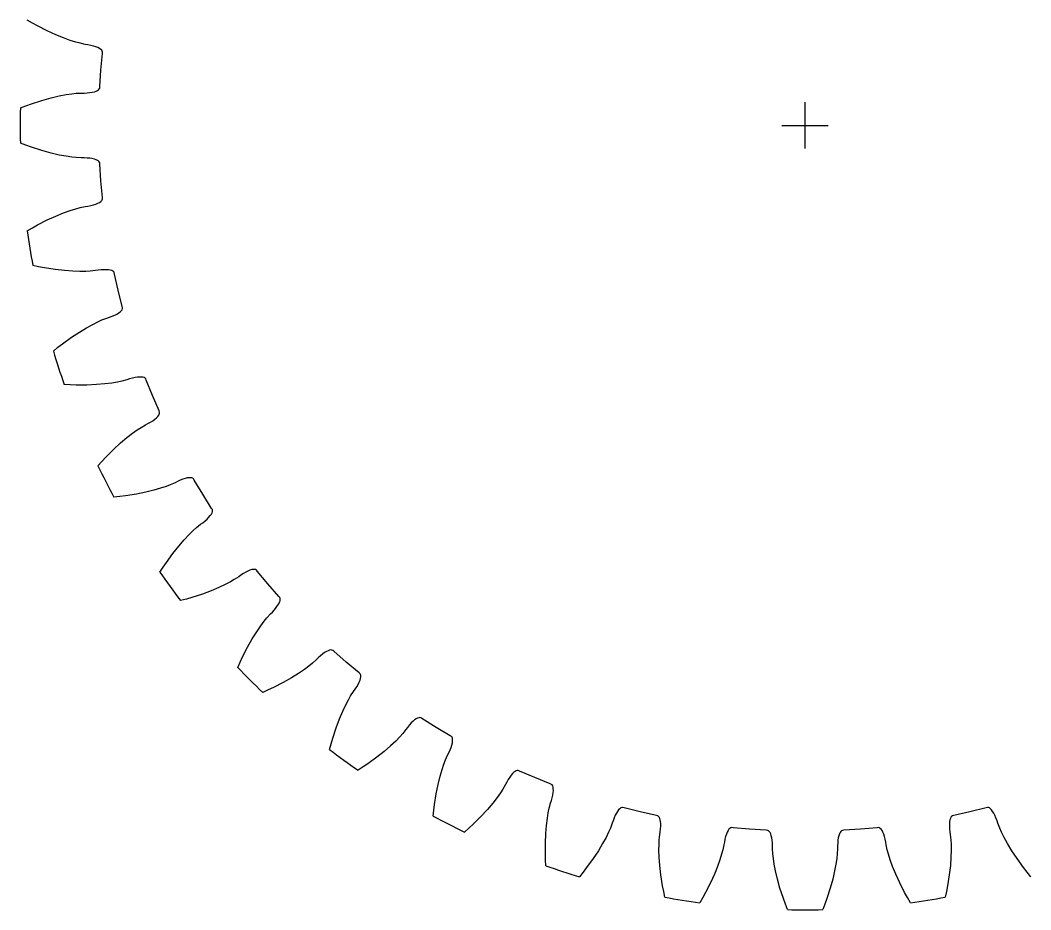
# Model space of a CAD drawing. Extents: x -21 to 21, y -21 to 21.
# Drawn here: x -21 to 6.04, y -21 to 2.82 of the extents above; entities that cross this region are included whole.
import ezdxf

# ---------------------------------------------------------------- set-up
doc = ezdxf.new("R2010")
doc.units = 0

msp = doc.modelspace()

# ---------------------------------------------------------------- linework, layer by layer
for p, q in [((0, -0.62), (0, 0.62)), ((0, -0.62), (0, 0.62)), ((-0.62, 0), (0.62, 0)), ((-0.62, 0), (0.62, 0))]:
    msp.add_line(p, q)
at = {"layer": 'layer0'}
for p, q in [((-20.673, 2.74), (-20.81, 2.818)), ((-20.536, 2.664), (-20.673, 2.74)), ((-20.275, 2.531), (-20.536, 2.664)), ((-20.044, 2.426), (-20.275, 2.531)), ((-19.838, 2.342), (-20.044, 2.426)), ((-19.659, 2.277), (-19.838, 2.342)), ((-19.514, 2.232), (-19.659, 2.277)), ((-19.396, 2.2), (-19.514, 2.232)), ((-19.26, 2.172), (-19.396, 2.2)), ((-19.188, 2.16), (-19.26, 2.172)), ((-19.108, 2.144), (-19.188, 2.16)), ((-19.037, 2.125), (-19.108, 2.144)), ((-18.975, 2.105), (-19.037, 2.125)), ((-18.923, 2.083), (-18.975, 2.105)), ((-18.879, 2.06), (-18.923, 2.083)), ((-18.845, 2.036), (-18.879, 2.06)), ((-18.82, 2.012), (-18.845, 2.036)), ((-18.842, 1.483), (-18.802, 1.926)), ((-18.805, 1.988), (-18.82, 2.012)), ((-18.799, 1.965), (-18.805, 1.988)), ((-18.802, 1.926), (-18.799, 1.965)), ((-18.872, 1.039), (-18.842, 1.483)), ((-19.96, 0.791), (-19.774, 0.826)), ((-19.774, 0.826), (-19.622, 0.848)), ((-19.622, 0.848), (-19.502, 0.861)), ((-19.502, 0.861), (-19.363, 0.868)), ((-19.363, 0.868), (-19.29, 0.868)), ((-19.29, 0.868), (-19.208, 0.872)), ((-19.208, 0.872), (-19.135, 0.879)), ((-19.135, 0.879), (-19.071, 0.889)), ((-19.071, 0.889), (-19.016, 0.903)), ((-19.016, 0.903), (-18.969, 0.919)), ((-18.969, 0.919), (-18.932, 0.937)), ((-18.932, 0.937), (-18.904, 0.957)), ((-18.904, 0.957), (-18.884, 0.978)), ((-18.884, 0.978), (-18.874, 1)), ((-18.874, 1), (-18.872, 1.039)), ((-20.847, 0.528), (-20.7, 0.581)), ((-20.7, 0.581), (-20.421, 0.672)), ((-20.421, 0.672), (-20.176, 0.74)), ((-20.176, 0.74), (-19.96, 0.791)), ((-20.995, 0.472), (-20.847, 0.528)), ((-20.847, -0.528), (-20.995, -0.472)), ((-20.7, -0.581), (-20.847, -0.528)), ((-20.421, -0.672), (-20.7, -0.581)), ((-20.176, -0.74), (-20.421, -0.672)), ((-19.96, -0.791), (-20.176, -0.74)), ((-19.774, -0.826), (-19.96, -0.791)), ((-19.622, -0.848), (-19.774, -0.826)), ((-19.502, -0.861), (-19.622, -0.848)), ((-19.363, -0.868), (-19.502, -0.861)), ((-19.29, -0.868), (-19.363, -0.868)), ((-19.208, -0.872), (-19.29, -0.868)), ((-19.135, -0.879), (-19.208, -0.872)), ((-19.071, -0.889), (-19.135, -0.879)), ((-19.016, -0.903), (-19.071, -0.889)), ((-18.969, -0.919), (-19.016, -0.903)), ((-18.932, -0.937), (-18.969, -0.919)), ((-18.904, -0.957), (-18.932, -0.937)), ((-18.884, -0.978), (-18.904, -0.957)), ((-18.874, -1), (-18.884, -0.978)), ((-18.872, -1.039), (-18.874, -1)), ((-18.842, -1.483), (-18.872, -1.039)), ((-18.802, -1.926), (-18.842, -1.483)), ((-19.26, -2.172), (-19.188, -2.16)), ((-19.188, -2.16), (-19.108, -2.144)), ((-19.108, -2.144), (-19.037, -2.125)), ((-19.037, -2.125), (-18.975, -2.105)), ((-18.975, -2.105), (-18.923, -2.083)), ((-18.923, -2.083), (-18.879, -2.06)), ((-18.879, -2.06), (-18.845, -2.036)), ((-18.845, -2.036), (-18.82, -2.012)), ((-18.82, -2.012), (-18.805, -1.988)), ((-18.805, -1.988), (-18.799, -1.965)), ((-18.799, -1.965), (-18.802, -1.926)), ((-20.275, -2.531), (-20.044, -2.426)), ((-20.044, -2.426), (-19.838, -2.342)), ((-19.838, -2.342), (-19.659, -2.277)), ((-19.659, -2.277), (-19.514, -2.232)), ((-19.514, -2.232), (-19.396, -2.2)), ((-19.396, -2.2), (-19.26, -2.172)), ((-20.673, -2.74), (-20.536, -2.664)), ((-20.536, -2.664), (-20.275, -2.531)), ((-20.81, -2.818), (-20.673, -2.74)), ((-20.508, -3.783), (-20.662, -3.75)), ((-20.354, -3.812), (-20.508, -3.783)), ((-20.065, -3.858), (-20.354, -3.812)), ((-19.812, -3.887), (-20.065, -3.858)), ((-19.59, -3.903), (-19.812, -3.887)), ((-19.401, -3.909), (-19.59, -3.903)), ((-19.248, -3.908), (-19.401, -3.909)), ((-19.127, -3.901), (-19.248, -3.908)), ((-18.988, -3.886), (-19.127, -3.901)), ((-18.917, -3.875), (-18.988, -3.886)), ((-18.836, -3.866), (-18.917, -3.875)), ((-18.762, -3.861), (-18.836, -3.866)), ((-18.697, -3.862), (-18.762, -3.861)), ((-18.64, -3.866), (-18.697, -3.862)), ((-18.592, -3.875), (-18.64, -3.866)), ((-18.552, -3.887), (-18.592, -3.875)), ((-18.521, -3.902), (-18.552, -3.887)), ((-18.499, -3.92), (-18.521, -3.902)), ((-18.486, -3.941), (-18.499, -3.92)), ((-18.477, -3.978), (-18.486, -3.941)), ((-18.378, -4.412), (-18.477, -3.978)), ((-18.269, -4.844), (-18.378, -4.412)), ((-18.26, -4.881), (-18.269, -4.844)), ((-18.683, -5.158), (-18.614, -5.136)), ((-18.614, -5.136), (-18.538, -5.107)), ((-18.538, -5.107), (-18.47, -5.077)), ((-18.47, -5.077), (-18.413, -5.048)), ((-18.413, -5.048), (-18.364, -5.018)), ((-18.364, -5.018), (-18.325, -4.988)), ((-18.325, -4.988), (-18.295, -4.959)), ((-18.295, -4.959), (-18.274, -4.932)), ((-18.274, -4.932), (-18.262, -4.905)), ((-18.262, -4.905), (-18.26, -4.881)), ((-19.227, -5.416), (-19.061, -5.325)), ((-19.061, -5.325), (-18.924, -5.257)), ((-18.924, -5.257), (-18.813, -5.207)), ((-18.813, -5.207), (-18.683, -5.158)), ((-19.866, -5.844), (-19.629, -5.672)), ((-19.629, -5.672), (-19.418, -5.531)), ((-19.418, -5.531), (-19.227, -5.416)), ((-20.113, -6.039), (-19.99, -5.94)), ((-19.99, -5.94), (-19.866, -5.844)), ((-17.927, -6.749), (-17.999, -6.765)), ((-17.863, -6.739), (-17.927, -6.749)), ((-17.806, -6.735), (-17.863, -6.739)), ((-17.757, -6.736), (-17.806, -6.735)), ((-17.716, -6.741), (-17.757, -6.736)), ((-17.683, -6.751), (-17.716, -6.741)), ((-17.658, -6.766), (-17.683, -6.751)), ((-19.664, -6.945), (-19.821, -6.936)), ((-19.507, -6.949), (-19.664, -6.945)), ((-19.214, -6.949), (-19.507, -6.949)), ((-18.96, -6.938), (-19.214, -6.949)), ((-18.739, -6.92), (-18.96, -6.938)), ((-18.551, -6.896), (-18.739, -6.92)), ((-18.4, -6.87), (-18.551, -6.896)), ((-18.281, -6.845), (-18.4, -6.87)), ((-18.147, -6.809), (-18.281, -6.845)), ((-18.078, -6.786), (-18.147, -6.809)), ((-17.999, -6.765), (-18.078, -6.786)), ((-17.642, -6.784), (-17.658, -6.766)), ((-17.627, -6.819), (-17.642, -6.784)), ((-17.461, -7.233), (-17.627, -6.819)), ((-17.286, -7.642), (-17.461, -7.233)), ((-17.396, -7.866), (-17.353, -7.829)), ((-17.353, -7.829), (-17.319, -7.793)), ((-17.319, -7.793), (-17.294, -7.76)), ((-17.294, -7.76), (-17.278, -7.73)), ((-17.271, -7.677), (-17.286, -7.642)), ((-17.278, -7.73), (-17.27, -7.702)), ((-17.27, -7.702), (-17.271, -7.677)), ((-17.869, -8.153), (-17.767, -8.086)), ((-17.767, -8.086), (-17.646, -8.017)), ((-17.646, -8.017), (-17.582, -7.984)), ((-17.582, -7.984), (-17.511, -7.944)), ((-17.511, -7.944), (-17.449, -7.904)), ((-17.449, -7.904), (-17.396, -7.866)), ((-18.313, -8.501), (-18.143, -8.357)), ((-18.143, -8.357), (-17.994, -8.241)), ((-17.994, -8.241), (-17.869, -8.153)), ((-18.5, -8.673), (-18.313, -8.501)), ((-18.815, -8.994), (-18.707, -8.88)), ((-18.707, -8.88), (-18.5, -8.673)), ((-18.921, -9.111), (-18.815, -8.994)), ((-16.589, -9.45), (-16.651, -9.47)), ((-16.533, -9.437), (-16.589, -9.45)), ((-16.485, -9.43), (-16.533, -9.437)), ((-16.443, -9.43), (-16.485, -9.43)), ((-16.409, -9.434), (-16.443, -9.43)), ((-16.382, -9.445), (-16.409, -9.434)), ((-16.363, -9.46), (-16.382, -9.445)), ((-16.343, -9.493), (-16.363, -9.46)), ((-17.244, -9.713), (-17.425, -9.766)), ((-17.099, -9.664), (-17.244, -9.713)), ((-16.985, -9.621), (-17.099, -9.664)), ((-16.858, -9.564), (-16.985, -9.621)), ((-16.794, -9.531), (-16.858, -9.564)), ((-16.719, -9.497), (-16.794, -9.531)), ((-16.651, -9.47), (-16.719, -9.497)), ((-16.115, -9.875), (-16.343, -9.493)), ((-18.335, -9.935), (-18.492, -9.952)), ((-18.18, -9.915), (-18.335, -9.935)), ((-17.891, -9.869), (-18.18, -9.915)), ((-17.642, -9.819), (-17.891, -9.869)), ((-17.425, -9.766), (-17.642, -9.819)), ((-15.878, -10.252), (-16.115, -9.875)), ((-15.858, -10.285), (-15.878, -10.252)), ((-16.052, -10.585), (-15.997, -10.537)), ((-15.997, -10.537), (-15.952, -10.49)), ((-15.952, -10.49), (-15.915, -10.447)), ((-15.915, -10.447), (-15.886, -10.407)), ((-15.886, -10.407), (-15.867, -10.37)), ((-15.867, -10.37), (-15.856, -10.337)), ((-15.853, -10.309), (-15.858, -10.285)), ((-15.856, -10.337), (-15.853, -10.309)), ((-16.373, -10.847), (-16.283, -10.766)), ((-16.283, -10.766), (-16.175, -10.679)), ((-16.175, -10.679), (-16.116, -10.636)), ((-16.116, -10.636), (-16.052, -10.585)), ((-16.612, -11.093), (-16.483, -10.954)), ((-16.483, -10.954), (-16.373, -10.847)), ((-16.916, -11.46), (-16.758, -11.261)), ((-16.758, -11.261), (-16.612, -11.093)), ((-17.088, -11.697), (-16.916, -11.46)), ((-17.262, -11.959), (-17.176, -11.827)), ((-17.176, -11.827), (-17.088, -11.697)), ((-14.806, -11.893), (-14.853, -11.907)), ((-14.766, -11.886), (-14.806, -11.893)), ((-14.731, -11.885), (-14.766, -11.886)), ((-14.703, -11.891), (-14.731, -11.885)), ((-14.682, -11.903), (-14.703, -11.891)), ((-15.271, -12.159), (-15.376, -12.22)), ((-15.155, -12.083), (-15.271, -12.159)), ((-15.096, -12.041), (-15.155, -12.083)), ((-15.028, -11.996), (-15.096, -12.041)), ((-14.964, -11.958), (-15.028, -11.996)), ((-14.906, -11.929), (-14.964, -11.958)), ((-14.853, -11.907), (-14.906, -11.929)), ((-14.657, -11.933), (-14.682, -11.903)), ((-14.372, -12.275), (-14.657, -11.933)), ((-15.683, -12.372), (-15.888, -12.458)), ((-15.512, -12.291), (-15.683, -12.372)), ((-15.376, -12.22), (-15.512, -12.291)), ((-14.079, -12.61), (-14.372, -12.275)), ((-16.555, -12.681), (-16.708, -12.722)), ((-16.405, -12.637), (-16.555, -12.681)), ((-16.126, -12.547), (-16.405, -12.637)), ((-15.888, -12.458), (-16.126, -12.547)), ((-14.054, -12.639), (-14.079, -12.61)), ((-14.045, -12.662), (-14.054, -12.639)), ((-14.049, -12.724), (-14.043, -12.69)), ((-14.043, -12.69), (-14.045, -12.662)), ((-14.254, -13.027), (-14.199, -12.966)), ((-14.199, -12.966), (-14.152, -12.909)), ((-14.152, -12.909), (-14.114, -12.857)), ((-14.114, -12.857), (-14.084, -12.808)), ((-14.084, -12.808), (-14.063, -12.764)), ((-14.063, -12.764), (-14.049, -12.724)), ((-14.475, -13.275), (-14.399, -13.181)), ((-14.399, -13.181), (-14.305, -13.078)), ((-14.305, -13.078), (-14.254, -13.027)), ((-14.673, -13.555), (-14.566, -13.398)), ((-14.566, -13.398), (-14.475, -13.275)), ((-14.915, -13.965), (-14.79, -13.744)), ((-14.79, -13.744), (-14.673, -13.555)), ((-15.048, -14.226), (-14.915, -13.965)), ((-12.724, -14.049), (-12.764, -14.063)), ((-12.69, -14.043), (-12.724, -14.049)), ((-12.662, -14.045), (-12.69, -14.043)), ((-12.639, -14.054), (-12.662, -14.045)), ((-12.61, -14.079), (-12.639, -14.054)), ((-15.115, -14.368), (-15.048, -14.226)), ((-13.078, -14.305), (-13.181, -14.399)), ((-13.027, -14.254), (-13.078, -14.305)), ((-12.966, -14.199), (-13.027, -14.254)), ((-12.909, -14.152), (-12.966, -14.199)), ((-12.857, -14.114), (-12.909, -14.152)), ((-12.808, -14.084), (-12.857, -14.114)), ((-12.764, -14.063), (-12.808, -14.084)), ((-12.275, -14.372), (-12.61, -14.079)), ((-15.179, -14.512), (-15.115, -14.368)), ((-13.398, -14.566), (-13.555, -14.673)), ((-13.275, -14.475), (-13.398, -14.566)), ((-13.181, -14.399), (-13.275, -14.475)), ((-11.933, -14.657), (-12.275, -14.372)), ((-13.744, -14.79), (-13.965, -14.915)), ((-13.555, -14.673), (-13.744, -14.79)), ((-11.903, -14.682), (-11.933, -14.657)), ((-11.929, -14.906), (-11.907, -14.853)), ((-11.907, -14.853), (-11.893, -14.806)), ((-11.891, -14.703), (-11.903, -14.682)), ((-11.893, -14.806), (-11.886, -14.766)), ((-11.885, -14.731), (-11.891, -14.703)), ((-11.886, -14.766), (-11.885, -14.731)), ((-14.368, -15.115), (-14.512, -15.179)), ((-14.226, -15.048), (-14.368, -15.115)), ((-13.965, -14.915), (-14.226, -15.048)), ((-12.083, -15.155), (-12.041, -15.096)), ((-12.041, -15.096), (-11.996, -15.028)), ((-11.996, -15.028), (-11.958, -14.964)), ((-11.958, -14.964), (-11.929, -14.906)), ((-12.291, -15.512), (-12.22, -15.376)), ((-12.22, -15.376), (-12.159, -15.271)), ((-12.159, -15.271), (-12.083, -15.155)), ((-12.372, -15.683), (-12.291, -15.512)), ((-12.547, -16.126), (-12.458, -15.888)), ((-12.458, -15.888), (-12.372, -15.683)), ((-10.49, -15.952), (-10.537, -15.997)), ((-10.447, -15.915), (-10.49, -15.952)), ((-10.407, -15.886), (-10.447, -15.915)), ((-10.37, -15.867), (-10.407, -15.886)), ((-10.337, -15.856), (-10.37, -15.867)), ((-10.309, -15.853), (-10.337, -15.856)), ((-10.285, -15.858), (-10.309, -15.853)), ((-10.252, -15.878), (-10.285, -15.858)), ((-9.875, -16.115), (-10.252, -15.878)), ((-12.637, -16.405), (-12.547, -16.126)), ((-10.679, -16.175), (-10.766, -16.283)), ((-10.636, -16.116), (-10.679, -16.175)), ((-10.585, -16.052), (-10.636, -16.116)), ((-10.537, -15.997), (-10.585, -16.052)), ((-9.493, -16.343), (-9.875, -16.115)), ((-12.681, -16.555), (-12.637, -16.405)), ((-10.954, -16.483), (-11.093, -16.612)), ((-10.847, -16.373), (-10.954, -16.483)), ((-10.766, -16.283), (-10.847, -16.373)), ((-9.46, -16.363), (-9.493, -16.343)), ((-9.445, -16.382), (-9.46, -16.363)), ((-9.434, -16.409), (-9.445, -16.382)), ((-9.437, -16.533), (-9.43, -16.485)), ((-9.43, -16.443), (-9.434, -16.409)), ((-9.43, -16.485), (-9.43, -16.443)), ((-12.722, -16.708), (-12.681, -16.555)), ((-11.261, -16.758), (-11.46, -16.916)), ((-11.093, -16.612), (-11.261, -16.758)), ((-9.531, -16.794), (-9.497, -16.719)), ((-9.497, -16.719), (-9.47, -16.651)), ((-9.47, -16.651), (-9.45, -16.589)), ((-9.45, -16.589), (-9.437, -16.533)), ((-11.46, -16.916), (-11.697, -17.088)), ((-9.664, -17.099), (-9.621, -16.985)), ((-9.621, -16.985), (-9.564, -16.858)), ((-9.564, -16.858), (-9.531, -16.794)), ((-11.827, -17.176), (-11.959, -17.262)), ((-11.697, -17.088), (-11.827, -17.176)), ((-9.766, -17.425), (-9.713, -17.244)), ((-9.713, -17.244), (-9.664, -17.099)), ((-7.76, -17.294), (-7.793, -17.319)), ((-7.73, -17.278), (-7.76, -17.294)), ((-7.702, -17.27), (-7.73, -17.278)), ((-7.677, -17.271), (-7.702, -17.27)), ((-7.642, -17.286), (-7.677, -17.271)), ((-7.233, -17.461), (-7.642, -17.286)), ((-9.819, -17.642), (-9.766, -17.425)), ((-7.944, -17.511), (-7.984, -17.582)), ((-7.904, -17.449), (-7.944, -17.511)), ((-7.866, -17.396), (-7.904, -17.449)), ((-7.829, -17.353), (-7.866, -17.396)), ((-7.793, -17.319), (-7.829, -17.353)), ((-6.819, -17.627), (-7.233, -17.461)), ((-9.869, -17.891), (-9.819, -17.642)), ((-8.086, -17.767), (-8.153, -17.869)), ((-8.017, -17.646), (-8.086, -17.767)), ((-7.984, -17.582), (-8.017, -17.646)), ((-6.784, -17.642), (-6.819, -17.627)), ((-6.766, -17.658), (-6.784, -17.642)), ((-6.751, -17.683), (-6.766, -17.658)), ((-6.741, -17.716), (-6.751, -17.683)), ((-6.736, -17.757), (-6.741, -17.716)), ((-6.739, -17.863), (-6.735, -17.806)), ((-6.735, -17.806), (-6.736, -17.757)), ((-9.915, -18.18), (-9.869, -17.891)), ((-8.241, -17.994), (-8.357, -18.143)), ((-8.153, -17.869), (-8.241, -17.994)), ((-6.809, -18.147), (-6.786, -18.078)), ((-6.786, -18.078), (-6.765, -17.999)), ((-6.765, -17.999), (-6.749, -17.927)), ((-6.749, -17.927), (-6.739, -17.863)), ((-9.952, -18.492), (-9.935, -18.335)), ((-9.935, -18.335), (-9.915, -18.18)), ((-8.501, -18.313), (-8.673, -18.5)), ((-8.357, -18.143), (-8.501, -18.313)), ((-6.87, -18.4), (-6.845, -18.281)), ((-6.845, -18.281), (-6.809, -18.147)), ((-5.018, -18.364), (-5.048, -18.413)), ((-4.988, -18.325), (-5.018, -18.364)), ((-4.959, -18.295), (-4.988, -18.325)), ((-4.932, -18.274), (-4.959, -18.295)), ((-4.905, -18.262), (-4.932, -18.274)), ((-4.881, -18.26), (-4.905, -18.262)), ((-4.844, -18.269), (-4.881, -18.26)), ((-4.412, -18.378), (-4.844, -18.269)), ((-3.978, -18.477), (-4.412, -18.378)), ((4.412, -18.378), (3.978, -18.477)), ((4.844, -18.269), (4.412, -18.378)), ((4.881, -18.26), (4.844, -18.269)), ((4.905, -18.262), (4.881, -18.26)), ((4.932, -18.274), (4.905, -18.262)), ((4.959, -18.295), (4.932, -18.274)), ((4.988, -18.325), (4.959, -18.295)), ((5.018, -18.364), (4.988, -18.325)), ((5.048, -18.413), (5.018, -18.364)), ((-8.673, -18.5), (-8.88, -18.707)), ((-6.92, -18.739), (-6.896, -18.551)), ((-6.896, -18.551), (-6.87, -18.4)), ((-5.136, -18.614), (-5.158, -18.683)), ((-5.107, -18.538), (-5.136, -18.614)), ((-5.077, -18.47), (-5.107, -18.538)), ((-5.048, -18.413), (-5.077, -18.47)), ((-3.941, -18.486), (-3.978, -18.477)), ((-3.92, -18.499), (-3.941, -18.486)), ((-3.902, -18.521), (-3.92, -18.499)), ((-3.887, -18.552), (-3.902, -18.521)), ((-3.875, -18.592), (-3.887, -18.552)), ((-3.866, -18.64), (-3.875, -18.592)), ((-3.862, -18.697), (-3.866, -18.64)), ((3.866, -18.64), (3.862, -18.697)), ((3.875, -18.592), (3.866, -18.64)), ((3.887, -18.552), (3.875, -18.592)), ((3.902, -18.521), (3.887, -18.552)), ((3.92, -18.499), (3.902, -18.521)), ((3.941, -18.486), (3.92, -18.499)), ((3.978, -18.477), (3.941, -18.486)), ((5.077, -18.47), (5.048, -18.413)), ((5.107, -18.538), (5.077, -18.47)), ((5.136, -18.614), (5.107, -18.538)), ((5.158, -18.683), (5.136, -18.614)), ((-8.994, -18.815), (-9.111, -18.921)), ((-8.88, -18.707), (-8.994, -18.815)), ((-6.938, -18.96), (-6.92, -18.739)), ((-5.257, -18.924), (-5.325, -19.061)), ((-5.207, -18.813), (-5.257, -18.924)), ((-5.158, -18.683), (-5.207, -18.813)), ((-3.886, -18.988), (-3.875, -18.917)), ((-3.875, -18.917), (-3.866, -18.836)), ((-3.866, -18.836), (-3.861, -18.762)), ((-3.861, -18.762), (-3.862, -18.697)), ((-2.083, -18.923), (-2.105, -18.975)), ((-2.06, -18.879), (-2.083, -18.923)), ((-2.036, -18.845), (-2.06, -18.879)), ((-2.012, -18.82), (-2.036, -18.845)), ((-1.988, -18.805), (-2.012, -18.82)), ((-1.965, -18.799), (-1.988, -18.805)), ((-1.926, -18.802), (-1.965, -18.799)), ((-1.483, -18.842), (-1.926, -18.802)), ((-1.039, -18.872), (-1.483, -18.842)), ((-1, -18.874), (-1.039, -18.872)), ((-0.978, -18.884), (-1, -18.874)), ((-0.957, -18.904), (-0.978, -18.884)), ((-0.937, -18.932), (-0.957, -18.904)), ((0.957, -18.904), (0.937, -18.932)), ((0.978, -18.884), (0.957, -18.904)), ((1, -18.874), (0.978, -18.884)), ((1.039, -18.872), (1, -18.874)), ((1.483, -18.842), (1.039, -18.872)), ((1.926, -18.802), (1.483, -18.842)), ((1.965, -18.799), (1.926, -18.802)), ((1.988, -18.805), (1.965, -18.799)), ((2.012, -18.82), (1.988, -18.805)), ((2.036, -18.845), (2.012, -18.82)), ((2.06, -18.879), (2.036, -18.845)), ((2.083, -18.923), (2.06, -18.879)), ((2.105, -18.975), (2.083, -18.923)), ((3.862, -18.697), (3.861, -18.762)), ((3.861, -18.762), (3.866, -18.836)), ((3.866, -18.836), (3.875, -18.917)), ((3.875, -18.917), (3.886, -18.988)), ((5.207, -18.813), (5.158, -18.683)), ((5.257, -18.924), (5.207, -18.813)), ((5.325, -19.061), (5.257, -18.924)), ((-6.949, -19.214), (-6.938, -18.96)), ((-5.325, -19.061), (-5.416, -19.227)), ((-3.908, -19.248), (-3.901, -19.127)), ((-3.901, -19.127), (-3.886, -18.988)), ((-2.16, -19.188), (-2.172, -19.26)), ((-2.144, -19.108), (-2.16, -19.188)), ((-2.125, -19.037), (-2.144, -19.108)), ((-2.105, -18.975), (-2.125, -19.037)), ((-0.919, -18.969), (-0.937, -18.932)), ((-0.903, -19.016), (-0.919, -18.969)), ((-0.889, -19.071), (-0.903, -19.016)), ((-0.879, -19.135), (-0.889, -19.071)), ((-0.872, -19.208), (-0.879, -19.135)), ((0.879, -19.135), (0.872, -19.208)), ((0.889, -19.071), (0.879, -19.135)), ((0.903, -19.016), (0.889, -19.071)), ((0.919, -18.969), (0.903, -19.016)), ((0.937, -18.932), (0.919, -18.969)), ((2.125, -19.037), (2.105, -18.975)), ((2.144, -19.108), (2.125, -19.037)), ((2.16, -19.188), (2.144, -19.108)), ((2.172, -19.26), (2.16, -19.188)), ((3.886, -18.988), (3.901, -19.127)), ((3.901, -19.127), (3.908, -19.248)), ((5.416, -19.227), (5.325, -19.061)), ((-6.949, -19.507), (-6.949, -19.214)), ((-5.531, -19.418), (-5.672, -19.629)), ((-5.416, -19.227), (-5.531, -19.418)), ((-3.909, -19.401), (-3.908, -19.248)), ((-3.903, -19.59), (-3.909, -19.401)), ((-2.2, -19.396), (-2.232, -19.514)), ((-2.172, -19.26), (-2.2, -19.396)), ((-0.868, -19.29), (-0.872, -19.208)), ((-0.868, -19.363), (-0.868, -19.29)), ((-0.861, -19.502), (-0.868, -19.363)), ((0.868, -19.363), (0.861, -19.502)), ((0.872, -19.208), (0.868, -19.29)), ((0.868, -19.29), (0.868, -19.363)), ((2.2, -19.396), (2.172, -19.26)), ((2.232, -19.514), (2.2, -19.396)), ((3.909, -19.401), (3.903, -19.59)), ((3.908, -19.248), (3.909, -19.401)), ((5.531, -19.418), (5.416, -19.227)), ((5.672, -19.629), (5.531, -19.418)), ((-6.945, -19.664), (-6.949, -19.507)), ((-6.936, -19.821), (-6.945, -19.664)), ((-5.672, -19.629), (-5.844, -19.866)), ((-3.887, -19.812), (-3.903, -19.59)), ((-2.277, -19.659), (-2.342, -19.838)), ((-2.232, -19.514), (-2.277, -19.659)), ((-0.848, -19.622), (-0.861, -19.502)), ((-0.826, -19.774), (-0.848, -19.622)), ((0.848, -19.622), (0.826, -19.774)), ((0.861, -19.502), (0.848, -19.622)), ((2.277, -19.659), (2.232, -19.514)), ((2.342, -19.838), (2.277, -19.659)), ((3.903, -19.59), (3.887, -19.812)), ((5.844, -19.866), (5.672, -19.629)), ((-5.94, -19.99), (-6.039, -20.113)), ((-5.844, -19.866), (-5.94, -19.99)), ((-3.858, -20.065), (-3.887, -19.812)), ((-2.342, -19.838), (-2.426, -20.044)), ((-0.791, -19.96), (-0.826, -19.774)), ((-0.74, -20.176), (-0.791, -19.96)), ((0.791, -19.96), (0.74, -20.176)), ((0.826, -19.774), (0.791, -19.96)), ((2.426, -20.044), (2.342, -19.838)), ((3.887, -19.812), (3.858, -20.065)), ((5.94, -19.99), (5.844, -19.866)), ((6.039, -20.113), (5.94, -19.99)), ((-3.812, -20.354), (-3.858, -20.065)), ((-2.531, -20.275), (-2.664, -20.536)), ((-2.426, -20.044), (-2.531, -20.275)), ((-0.672, -20.421), (-0.74, -20.176)), ((0.74, -20.176), (0.672, -20.421)), ((2.531, -20.275), (2.426, -20.044)), ((2.664, -20.536), (2.531, -20.275)), ((3.858, -20.065), (3.812, -20.354)), ((-3.783, -20.508), (-3.812, -20.354)), ((-3.75, -20.662), (-3.783, -20.508)), ((-2.664, -20.536), (-2.74, -20.673)), ((-0.581, -20.7), (-0.672, -20.421)), ((0.672, -20.421), (0.581, -20.7)), ((2.74, -20.673), (2.664, -20.536)), ((3.783, -20.508), (3.75, -20.662)), ((3.812, -20.354), (3.783, -20.508)), ((-2.74, -20.673), (-2.818, -20.81)), ((-0.528, -20.847), (-0.581, -20.7)), ((0.581, -20.7), (0.528, -20.847)), ((2.818, -20.81), (2.74, -20.673)), ((-0.472, -20.995), (-0.528, -20.847)), ((0.528, -20.847), (0.472, -20.995))]:
    msp.add_line(p, q, dxfattribs=at)
for start, end in [(178.7126, 181.2874), (187.7126, 190.2874), (196.7126, 199.2874), (205.7126, 208.2874), (214.7126, 217.2874), (223.7126, 226.2874), (232.7126, 235.2874), (241.7126, 244.2874), (250.7126, 253.2874), (259.7126, 262.2874), (277.7126, 280.2874), (268.7126, 271.2874)]:
    msp.add_arc((0, 0), 21, start, end, dxfattribs=at)
at = {"layer": 'layer1'}
for p, q in [((-20.673, 2.74), (-20.81, 2.818)), ((-20.536, 2.664), (-20.673, 2.74)), ((-20.275, 2.531), (-20.536, 2.664)), ((-20.044, 2.426), (-20.275, 2.531)), ((-19.838, 2.342), (-20.044, 2.426)), ((-19.659, 2.277), (-19.838, 2.342)), ((-19.514, 2.232), (-19.659, 2.277)), ((-19.396, 2.2), (-19.514, 2.232)), ((-19.26, 2.172), (-19.396, 2.2)), ((-19.188, 2.16), (-19.26, 2.172)), ((-19.108, 2.144), (-19.188, 2.16)), ((-19.037, 2.125), (-19.108, 2.144)), ((-18.975, 2.105), (-19.037, 2.125)), ((-18.923, 2.083), (-18.975, 2.105)), ((-18.879, 2.06), (-18.923, 2.083)), ((-18.845, 2.036), (-18.879, 2.06)), ((-18.82, 2.012), (-18.845, 2.036)), ((-18.842, 1.483), (-18.802, 1.926)), ((-18.805, 1.988), (-18.82, 2.012)), ((-18.799, 1.965), (-18.805, 1.988)), ((-18.802, 1.926), (-18.799, 1.965)), ((-18.872, 1.039), (-18.842, 1.483)), ((-19.96, 0.791), (-19.774, 0.826)), ((-19.774, 0.826), (-19.622, 0.848)), ((-19.622, 0.848), (-19.502, 0.861)), ((-19.502, 0.861), (-19.363, 0.868)), ((-19.363, 0.868), (-19.29, 0.868)), ((-19.29, 0.868), (-19.208, 0.872)), ((-19.208, 0.872), (-19.135, 0.879)), ((-19.135, 0.879), (-19.071, 0.889)), ((-19.071, 0.889), (-19.016, 0.903)), ((-19.016, 0.903), (-18.969, 0.919)), ((-18.969, 0.919), (-18.932, 0.937)), ((-18.932, 0.937), (-18.904, 0.957)), ((-18.904, 0.957), (-18.884, 0.978)), ((-18.884, 0.978), (-18.874, 1)), ((-18.874, 1), (-18.872, 1.039)), ((-20.847, 0.528), (-20.7, 0.581)), ((-20.7, 0.581), (-20.421, 0.672)), ((-20.421, 0.672), (-20.176, 0.74)), ((-20.176, 0.74), (-19.96, 0.791)), ((-20.995, 0.472), (-20.847, 0.528)), ((-20.847, -0.528), (-20.995, -0.472)), ((-20.7, -0.581), (-20.847, -0.528)), ((-20.421, -0.672), (-20.7, -0.581)), ((-20.176, -0.74), (-20.421, -0.672)), ((-19.96, -0.791), (-20.176, -0.74)), ((-19.774, -0.826), (-19.96, -0.791)), ((-19.622, -0.848), (-19.774, -0.826)), ((-19.502, -0.861), (-19.622, -0.848)), ((-19.363, -0.868), (-19.502, -0.861)), ((-19.29, -0.868), (-19.363, -0.868)), ((-19.208, -0.872), (-19.29, -0.868)), ((-19.135, -0.879), (-19.208, -0.872)), ((-19.071, -0.889), (-19.135, -0.879)), ((-19.016, -0.903), (-19.071, -0.889)), ((-18.969, -0.919), (-19.016, -0.903)), ((-18.932, -0.937), (-18.969, -0.919)), ((-18.904, -0.957), (-18.932, -0.937)), ((-18.884, -0.978), (-18.904, -0.957)), ((-18.874, -1), (-18.884, -0.978)), ((-18.872, -1.039), (-18.874, -1)), ((-18.842, -1.483), (-18.872, -1.039)), ((-18.802, -1.926), (-18.842, -1.483)), ((-19.26, -2.172), (-19.188, -2.16)), ((-19.188, -2.16), (-19.108, -2.144)), ((-19.108, -2.144), (-19.037, -2.125)), ((-19.037, -2.125), (-18.975, -2.105)), ((-18.975, -2.105), (-18.923, -2.083)), ((-18.923, -2.083), (-18.879, -2.06)), ((-18.879, -2.06), (-18.845, -2.036)), ((-18.845, -2.036), (-18.82, -2.012)), ((-18.82, -2.012), (-18.805, -1.988)), ((-18.805, -1.988), (-18.799, -1.965)), ((-18.799, -1.965), (-18.802, -1.926)), ((-20.275, -2.531), (-20.044, -2.426)), ((-20.044, -2.426), (-19.838, -2.342)), ((-19.838, -2.342), (-19.659, -2.277)), ((-19.659, -2.277), (-19.514, -2.232)), ((-19.514, -2.232), (-19.396, -2.2)), ((-19.396, -2.2), (-19.26, -2.172)), ((-20.673, -2.74), (-20.536, -2.664)), ((-20.536, -2.664), (-20.275, -2.531)), ((-20.81, -2.818), (-20.673, -2.74)), ((-20.508, -3.783), (-20.662, -3.75)), ((-20.354, -3.812), (-20.508, -3.783)), ((-20.065, -3.858), (-20.354, -3.812)), ((-19.812, -3.887), (-20.065, -3.858)), ((-19.59, -3.903), (-19.812, -3.887)), ((-19.401, -3.909), (-19.59, -3.903)), ((-19.248, -3.908), (-19.401, -3.909)), ((-19.127, -3.901), (-19.248, -3.908)), ((-18.988, -3.886), (-19.127, -3.901)), ((-18.917, -3.875), (-18.988, -3.886)), ((-18.836, -3.866), (-18.917, -3.875)), ((-18.762, -3.861), (-18.836, -3.866)), ((-18.697, -3.862), (-18.762, -3.861)), ((-18.64, -3.866), (-18.697, -3.862)), ((-18.592, -3.875), (-18.64, -3.866)), ((-18.552, -3.887), (-18.592, -3.875)), ((-18.521, -3.902), (-18.552, -3.887)), ((-18.499, -3.92), (-18.521, -3.902)), ((-18.486, -3.941), (-18.499, -3.92)), ((-18.477, -3.978), (-18.486, -3.941)), ((-18.378, -4.412), (-18.477, -3.978)), ((-18.269, -4.844), (-18.378, -4.412)), ((-18.26, -4.881), (-18.269, -4.844)), ((-18.683, -5.158), (-18.614, -5.136)), ((-18.614, -5.136), (-18.538, -5.107)), ((-18.538, -5.107), (-18.47, -5.077)), ((-18.47, -5.077), (-18.413, -5.048)), ((-18.413, -5.048), (-18.364, -5.018)), ((-18.364, -5.018), (-18.325, -4.988)), ((-18.325, -4.988), (-18.295, -4.959)), ((-18.295, -4.959), (-18.274, -4.932)), ((-18.274, -4.932), (-18.262, -4.905)), ((-18.262, -4.905), (-18.26, -4.881)), ((-19.227, -5.416), (-19.061, -5.325)), ((-19.061, -5.325), (-18.924, -5.257)), ((-18.924, -5.257), (-18.813, -5.207)), ((-18.813, -5.207), (-18.683, -5.158)), ((-19.866, -5.844), (-19.629, -5.672)), ((-19.629, -5.672), (-19.418, -5.531)), ((-19.418, -5.531), (-19.227, -5.416)), ((-20.113, -6.039), (-19.99, -5.94)), ((-19.99, -5.94), (-19.866, -5.844)), ((-17.927, -6.749), (-17.999, -6.765)), ((-17.863, -6.739), (-17.927, -6.749)), ((-17.806, -6.735), (-17.863, -6.739)), ((-17.757, -6.736), (-17.806, -6.735)), ((-17.716, -6.741), (-17.757, -6.736)), ((-17.683, -6.751), (-17.716, -6.741)), ((-17.658, -6.766), (-17.683, -6.751)), ((-19.664, -6.945), (-19.821, -6.936)), ((-19.507, -6.949), (-19.664, -6.945)), ((-19.214, -6.949), (-19.507, -6.949)), ((-18.96, -6.938), (-19.214, -6.949)), ((-18.739, -6.92), (-18.96, -6.938)), ((-18.551, -6.896), (-18.739, -6.92)), ((-18.4, -6.87), (-18.551, -6.896)), ((-18.281, -6.845), (-18.4, -6.87)), ((-18.147, -6.809), (-18.281, -6.845)), ((-18.078, -6.786), (-18.147, -6.809)), ((-17.999, -6.765), (-18.078, -6.786)), ((-17.642, -6.784), (-17.658, -6.766)), ((-17.627, -6.819), (-17.642, -6.784)), ((-17.461, -7.233), (-17.627, -6.819)), ((-17.286, -7.642), (-17.461, -7.233)), ((-17.396, -7.866), (-17.353, -7.829)), ((-17.353, -7.829), (-17.319, -7.793)), ((-17.319, -7.793), (-17.294, -7.76)), ((-17.294, -7.76), (-17.278, -7.73)), ((-17.271, -7.677), (-17.286, -7.642)), ((-17.278, -7.73), (-17.27, -7.702)), ((-17.27, -7.702), (-17.271, -7.677)), ((-17.869, -8.153), (-17.767, -8.086)), ((-17.767, -8.086), (-17.646, -8.017)), ((-17.646, -8.017), (-17.582, -7.984)), ((-17.582, -7.984), (-17.511, -7.944)), ((-17.511, -7.944), (-17.449, -7.904)), ((-17.449, -7.904), (-17.396, -7.866)), ((-18.313, -8.501), (-18.143, -8.357)), ((-18.143, -8.357), (-17.994, -8.241)), ((-17.994, -8.241), (-17.869, -8.153)), ((-18.5, -8.673), (-18.313, -8.501)), ((-18.815, -8.994), (-18.707, -8.88)), ((-18.707, -8.88), (-18.5, -8.673)), ((-18.921, -9.111), (-18.815, -8.994)), ((-16.589, -9.45), (-16.651, -9.47)), ((-16.533, -9.437), (-16.589, -9.45)), ((-16.485, -9.43), (-16.533, -9.437)), ((-16.443, -9.43), (-16.485, -9.43)), ((-16.409, -9.434), (-16.443, -9.43)), ((-16.382, -9.445), (-16.409, -9.434)), ((-16.363, -9.46), (-16.382, -9.445)), ((-16.343, -9.493), (-16.363, -9.46)), ((-17.244, -9.713), (-17.425, -9.766)), ((-17.099, -9.664), (-17.244, -9.713)), ((-16.985, -9.621), (-17.099, -9.664)), ((-16.858, -9.564), (-16.985, -9.621)), ((-16.794, -9.531), (-16.858, -9.564)), ((-16.719, -9.497), (-16.794, -9.531)), ((-16.651, -9.47), (-16.719, -9.497)), ((-16.115, -9.875), (-16.343, -9.493)), ((-18.335, -9.935), (-18.492, -9.952)), ((-18.18, -9.915), (-18.335, -9.935)), ((-17.891, -9.869), (-18.18, -9.915)), ((-17.642, -9.819), (-17.891, -9.869)), ((-17.425, -9.766), (-17.642, -9.819)), ((-15.878, -10.252), (-16.115, -9.875)), ((-15.858, -10.285), (-15.878, -10.252)), ((-16.052, -10.585), (-15.997, -10.537)), ((-15.997, -10.537), (-15.952, -10.49)), ((-15.952, -10.49), (-15.915, -10.447)), ((-15.915, -10.447), (-15.886, -10.407)), ((-15.886, -10.407), (-15.867, -10.37)), ((-15.867, -10.37), (-15.856, -10.337)), ((-15.853, -10.309), (-15.858, -10.285)), ((-15.856, -10.337), (-15.853, -10.309)), ((-16.373, -10.847), (-16.283, -10.766)), ((-16.283, -10.766), (-16.175, -10.679)), ((-16.175, -10.679), (-16.116, -10.636)), ((-16.116, -10.636), (-16.052, -10.585)), ((-16.612, -11.093), (-16.483, -10.954)), ((-16.483, -10.954), (-16.373, -10.847)), ((-16.916, -11.46), (-16.758, -11.261)), ((-16.758, -11.261), (-16.612, -11.093)), ((-17.088, -11.697), (-16.916, -11.46)), ((-17.262, -11.959), (-17.176, -11.827)), ((-17.176, -11.827), (-17.088, -11.697)), ((-14.806, -11.893), (-14.853, -11.907)), ((-14.766, -11.886), (-14.806, -11.893)), ((-14.731, -11.885), (-14.766, -11.886)), ((-14.703, -11.891), (-14.731, -11.885)), ((-14.682, -11.903), (-14.703, -11.891)), ((-15.271, -12.159), (-15.376, -12.22)), ((-15.155, -12.083), (-15.271, -12.159)), ((-15.096, -12.041), (-15.155, -12.083)), ((-15.028, -11.996), (-15.096, -12.041)), ((-14.964, -11.958), (-15.028, -11.996)), ((-14.906, -11.929), (-14.964, -11.958)), ((-14.853, -11.907), (-14.906, -11.929)), ((-14.657, -11.933), (-14.682, -11.903)), ((-14.372, -12.275), (-14.657, -11.933)), ((-15.683, -12.372), (-15.888, -12.458)), ((-15.512, -12.291), (-15.683, -12.372)), ((-15.376, -12.22), (-15.512, -12.291)), ((-14.079, -12.61), (-14.372, -12.275)), ((-16.555, -12.681), (-16.708, -12.722)), ((-16.405, -12.637), (-16.555, -12.681)), ((-16.126, -12.547), (-16.405, -12.637)), ((-15.888, -12.458), (-16.126, -12.547)), ((-14.054, -12.639), (-14.079, -12.61)), ((-14.045, -12.662), (-14.054, -12.639)), ((-14.049, -12.724), (-14.043, -12.69)), ((-14.043, -12.69), (-14.045, -12.662)), ((-14.254, -13.027), (-14.199, -12.966)), ((-14.199, -12.966), (-14.152, -12.909)), ((-14.152, -12.909), (-14.114, -12.857)), ((-14.114, -12.857), (-14.084, -12.808)), ((-14.084, -12.808), (-14.063, -12.764)), ((-14.063, -12.764), (-14.049, -12.724)), ((-14.475, -13.275), (-14.399, -13.181)), ((-14.399, -13.181), (-14.305, -13.078)), ((-14.305, -13.078), (-14.254, -13.027)), ((-14.673, -13.555), (-14.566, -13.398)), ((-14.566, -13.398), (-14.475, -13.275)), ((-14.915, -13.965), (-14.79, -13.744)), ((-14.79, -13.744), (-14.673, -13.555)), ((-15.048, -14.226), (-14.915, -13.965)), ((-12.724, -14.049), (-12.764, -14.063)), ((-12.69, -14.043), (-12.724, -14.049)), ((-12.662, -14.045), (-12.69, -14.043)), ((-12.639, -14.054), (-12.662, -14.045)), ((-12.61, -14.079), (-12.639, -14.054)), ((-15.115, -14.368), (-15.048, -14.226)), ((-13.078, -14.305), (-13.181, -14.399)), ((-13.027, -14.254), (-13.078, -14.305)), ((-12.966, -14.199), (-13.027, -14.254)), ((-12.909, -14.152), (-12.966, -14.199)), ((-12.857, -14.114), (-12.909, -14.152)), ((-12.808, -14.084), (-12.857, -14.114)), ((-12.764, -14.063), (-12.808, -14.084)), ((-12.275, -14.372), (-12.61, -14.079)), ((-15.179, -14.512), (-15.115, -14.368)), ((-13.398, -14.566), (-13.555, -14.673)), ((-13.275, -14.475), (-13.398, -14.566)), ((-13.181, -14.399), (-13.275, -14.475)), ((-11.933, -14.657), (-12.275, -14.372)), ((-13.744, -14.79), (-13.965, -14.915)), ((-13.555, -14.673), (-13.744, -14.79)), ((-11.903, -14.682), (-11.933, -14.657)), ((-11.929, -14.906), (-11.907, -14.853)), ((-11.907, -14.853), (-11.893, -14.806)), ((-11.891, -14.703), (-11.903, -14.682)), ((-11.893, -14.806), (-11.886, -14.766)), ((-11.885, -14.731), (-11.891, -14.703)), ((-11.886, -14.766), (-11.885, -14.731)), ((-14.368, -15.115), (-14.512, -15.179)), ((-14.226, -15.048), (-14.368, -15.115)), ((-13.965, -14.915), (-14.226, -15.048)), ((-12.083, -15.155), (-12.041, -15.096)), ((-12.041, -15.096), (-11.996, -15.028)), ((-11.996, -15.028), (-11.958, -14.964)), ((-11.958, -14.964), (-11.929, -14.906)), ((-12.291, -15.512), (-12.22, -15.376)), ((-12.22, -15.376), (-12.159, -15.271)), ((-12.159, -15.271), (-12.083, -15.155)), ((-12.372, -15.683), (-12.291, -15.512)), ((-12.547, -16.126), (-12.458, -15.888)), ((-12.458, -15.888), (-12.372, -15.683)), ((-10.49, -15.952), (-10.537, -15.997)), ((-10.447, -15.915), (-10.49, -15.952)), ((-10.407, -15.886), (-10.447, -15.915)), ((-10.37, -15.867), (-10.407, -15.886)), ((-10.337, -15.856), (-10.37, -15.867)), ((-10.309, -15.853), (-10.337, -15.856)), ((-10.285, -15.858), (-10.309, -15.853)), ((-10.252, -15.878), (-10.285, -15.858)), ((-9.875, -16.115), (-10.252, -15.878)), ((-12.637, -16.405), (-12.547, -16.126)), ((-10.679, -16.175), (-10.766, -16.283)), ((-10.636, -16.116), (-10.679, -16.175)), ((-10.585, -16.052), (-10.636, -16.116)), ((-10.537, -15.997), (-10.585, -16.052)), ((-9.493, -16.343), (-9.875, -16.115)), ((-12.681, -16.555), (-12.637, -16.405)), ((-10.954, -16.483), (-11.093, -16.612)), ((-10.847, -16.373), (-10.954, -16.483)), ((-10.766, -16.283), (-10.847, -16.373)), ((-9.46, -16.363), (-9.493, -16.343)), ((-9.445, -16.382), (-9.46, -16.363)), ((-9.434, -16.409), (-9.445, -16.382)), ((-9.437, -16.533), (-9.43, -16.485)), ((-9.43, -16.443), (-9.434, -16.409)), ((-9.43, -16.485), (-9.43, -16.443)), ((-12.722, -16.708), (-12.681, -16.555)), ((-11.261, -16.758), (-11.46, -16.916)), ((-11.093, -16.612), (-11.261, -16.758)), ((-9.531, -16.794), (-9.497, -16.719)), ((-9.497, -16.719), (-9.47, -16.651)), ((-9.47, -16.651), (-9.45, -16.589)), ((-9.45, -16.589), (-9.437, -16.533)), ((-11.46, -16.916), (-11.697, -17.088)), ((-9.664, -17.099), (-9.621, -16.985)), ((-9.621, -16.985), (-9.564, -16.858)), ((-9.564, -16.858), (-9.531, -16.794)), ((-11.827, -17.176), (-11.959, -17.262)), ((-11.697, -17.088), (-11.827, -17.176)), ((-9.766, -17.425), (-9.713, -17.244)), ((-9.713, -17.244), (-9.664, -17.099)), ((-7.76, -17.294), (-7.793, -17.319)), ((-7.73, -17.278), (-7.76, -17.294)), ((-7.702, -17.27), (-7.73, -17.278)), ((-7.677, -17.271), (-7.702, -17.27)), ((-7.642, -17.286), (-7.677, -17.271)), ((-7.233, -17.461), (-7.642, -17.286)), ((-9.819, -17.642), (-9.766, -17.425)), ((-7.944, -17.511), (-7.984, -17.582)), ((-7.904, -17.449), (-7.944, -17.511)), ((-7.866, -17.396), (-7.904, -17.449)), ((-7.829, -17.353), (-7.866, -17.396)), ((-7.793, -17.319), (-7.829, -17.353)), ((-6.819, -17.627), (-7.233, -17.461)), ((-9.869, -17.891), (-9.819, -17.642)), ((-8.086, -17.767), (-8.153, -17.869)), ((-8.017, -17.646), (-8.086, -17.767)), ((-7.984, -17.582), (-8.017, -17.646)), ((-6.784, -17.642), (-6.819, -17.627)), ((-6.766, -17.658), (-6.784, -17.642)), ((-6.751, -17.683), (-6.766, -17.658)), ((-6.741, -17.716), (-6.751, -17.683)), ((-6.736, -17.757), (-6.741, -17.716)), ((-6.739, -17.863), (-6.735, -17.806)), ((-6.735, -17.806), (-6.736, -17.757)), ((-9.915, -18.18), (-9.869, -17.891)), ((-8.241, -17.994), (-8.357, -18.143)), ((-8.153, -17.869), (-8.241, -17.994)), ((-6.809, -18.147), (-6.786, -18.078)), ((-6.786, -18.078), (-6.765, -17.999)), ((-6.765, -17.999), (-6.749, -17.927)), ((-6.749, -17.927), (-6.739, -17.863)), ((-9.952, -18.492), (-9.935, -18.335)), ((-9.935, -18.335), (-9.915, -18.18)), ((-8.501, -18.313), (-8.673, -18.5)), ((-8.357, -18.143), (-8.501, -18.313)), ((-6.87, -18.4), (-6.845, -18.281)), ((-6.845, -18.281), (-6.809, -18.147)), ((-5.018, -18.364), (-5.048, -18.413)), ((-4.988, -18.325), (-5.018, -18.364)), ((-4.959, -18.295), (-4.988, -18.325)), ((-4.932, -18.274), (-4.959, -18.295)), ((-4.905, -18.262), (-4.932, -18.274)), ((-4.881, -18.26), (-4.905, -18.262)), ((-4.844, -18.269), (-4.881, -18.26)), ((-4.412, -18.378), (-4.844, -18.269)), ((-3.978, -18.477), (-4.412, -18.378)), ((4.412, -18.378), (3.978, -18.477)), ((4.844, -18.269), (4.412, -18.378)), ((4.881, -18.26), (4.844, -18.269)), ((4.905, -18.262), (4.881, -18.26)), ((4.932, -18.274), (4.905, -18.262)), ((4.959, -18.295), (4.932, -18.274)), ((4.988, -18.325), (4.959, -18.295)), ((5.018, -18.364), (4.988, -18.325)), ((5.048, -18.413), (5.018, -18.364)), ((-8.673, -18.5), (-8.88, -18.707)), ((-6.92, -18.739), (-6.896, -18.551)), ((-6.896, -18.551), (-6.87, -18.4)), ((-5.136, -18.614), (-5.158, -18.683)), ((-5.107, -18.538), (-5.136, -18.614)), ((-5.077, -18.47), (-5.107, -18.538)), ((-5.048, -18.413), (-5.077, -18.47)), ((-3.941, -18.486), (-3.978, -18.477)), ((-3.92, -18.499), (-3.941, -18.486)), ((-3.902, -18.521), (-3.92, -18.499)), ((-3.887, -18.552), (-3.902, -18.521)), ((-3.875, -18.592), (-3.887, -18.552)), ((-3.866, -18.64), (-3.875, -18.592)), ((-3.862, -18.697), (-3.866, -18.64)), ((3.866, -18.64), (3.862, -18.697)), ((3.875, -18.592), (3.866, -18.64)), ((3.887, -18.552), (3.875, -18.592)), ((3.902, -18.521), (3.887, -18.552)), ((3.92, -18.499), (3.902, -18.521)), ((3.941, -18.486), (3.92, -18.499)), ((3.978, -18.477), (3.941, -18.486)), ((5.077, -18.47), (5.048, -18.413)), ((5.107, -18.538), (5.077, -18.47)), ((5.136, -18.614), (5.107, -18.538)), ((5.158, -18.683), (5.136, -18.614)), ((-8.994, -18.815), (-9.111, -18.921)), ((-8.88, -18.707), (-8.994, -18.815)), ((-6.938, -18.96), (-6.92, -18.739)), ((-5.257, -18.924), (-5.325, -19.061)), ((-5.207, -18.813), (-5.257, -18.924)), ((-5.158, -18.683), (-5.207, -18.813)), ((-3.886, -18.988), (-3.875, -18.917)), ((-3.875, -18.917), (-3.866, -18.836)), ((-3.866, -18.836), (-3.861, -18.762)), ((-3.861, -18.762), (-3.862, -18.697)), ((-2.083, -18.923), (-2.105, -18.975)), ((-2.06, -18.879), (-2.083, -18.923)), ((-2.036, -18.845), (-2.06, -18.879)), ((-2.012, -18.82), (-2.036, -18.845)), ((-1.988, -18.805), (-2.012, -18.82)), ((-1.965, -18.799), (-1.988, -18.805)), ((-1.926, -18.802), (-1.965, -18.799)), ((-1.483, -18.842), (-1.926, -18.802)), ((-1.039, -18.872), (-1.483, -18.842)), ((-1, -18.874), (-1.039, -18.872)), ((-0.978, -18.884), (-1, -18.874)), ((-0.957, -18.904), (-0.978, -18.884)), ((-0.937, -18.932), (-0.957, -18.904)), ((0.957, -18.904), (0.937, -18.932)), ((0.978, -18.884), (0.957, -18.904)), ((1, -18.874), (0.978, -18.884)), ((1.039, -18.872), (1, -18.874)), ((1.483, -18.842), (1.039, -18.872)), ((1.926, -18.802), (1.483, -18.842)), ((1.965, -18.799), (1.926, -18.802)), ((1.988, -18.805), (1.965, -18.799)), ((2.012, -18.82), (1.988, -18.805)), ((2.036, -18.845), (2.012, -18.82)), ((2.06, -18.879), (2.036, -18.845)), ((2.083, -18.923), (2.06, -18.879)), ((2.105, -18.975), (2.083, -18.923)), ((3.862, -18.697), (3.861, -18.762)), ((3.861, -18.762), (3.866, -18.836)), ((3.866, -18.836), (3.875, -18.917)), ((3.875, -18.917), (3.886, -18.988)), ((5.207, -18.813), (5.158, -18.683)), ((5.257, -18.924), (5.207, -18.813)), ((5.325, -19.061), (5.257, -18.924)), ((-6.949, -19.214), (-6.938, -18.96)), ((-5.325, -19.061), (-5.416, -19.227)), ((-3.908, -19.248), (-3.901, -19.127)), ((-3.901, -19.127), (-3.886, -18.988)), ((-2.16, -19.188), (-2.172, -19.26)), ((-2.144, -19.108), (-2.16, -19.188)), ((-2.125, -19.037), (-2.144, -19.108)), ((-2.105, -18.975), (-2.125, -19.037)), ((-0.919, -18.969), (-0.937, -18.932)), ((-0.903, -19.016), (-0.919, -18.969)), ((-0.889, -19.071), (-0.903, -19.016)), ((-0.879, -19.135), (-0.889, -19.071)), ((-0.872, -19.208), (-0.879, -19.135)), ((0.879, -19.135), (0.872, -19.208)), ((0.889, -19.071), (0.879, -19.135)), ((0.903, -19.016), (0.889, -19.071)), ((0.919, -18.969), (0.903, -19.016)), ((0.937, -18.932), (0.919, -18.969)), ((2.125, -19.037), (2.105, -18.975)), ((2.144, -19.108), (2.125, -19.037)), ((2.16, -19.188), (2.144, -19.108)), ((2.172, -19.26), (2.16, -19.188)), ((3.886, -18.988), (3.901, -19.127)), ((3.901, -19.127), (3.908, -19.248)), ((5.416, -19.227), (5.325, -19.061)), ((-6.949, -19.507), (-6.949, -19.214)), ((-5.531, -19.418), (-5.672, -19.629)), ((-5.416, -19.227), (-5.531, -19.418)), ((-3.909, -19.401), (-3.908, -19.248)), ((-3.903, -19.59), (-3.909, -19.401)), ((-2.2, -19.396), (-2.232, -19.514)), ((-2.172, -19.26), (-2.2, -19.396)), ((-0.868, -19.29), (-0.872, -19.208)), ((-0.868, -19.363), (-0.868, -19.29)), ((-0.861, -19.502), (-0.868, -19.363)), ((0.868, -19.363), (0.861, -19.502)), ((0.872, -19.208), (0.868, -19.29)), ((0.868, -19.29), (0.868, -19.363)), ((2.2, -19.396), (2.172, -19.26)), ((2.232, -19.514), (2.2, -19.396)), ((3.909, -19.401), (3.903, -19.59)), ((3.908, -19.248), (3.909, -19.401)), ((5.531, -19.418), (5.416, -19.227)), ((5.672, -19.629), (5.531, -19.418)), ((-6.945, -19.664), (-6.949, -19.507)), ((-6.936, -19.821), (-6.945, -19.664)), ((-5.672, -19.629), (-5.844, -19.866)), ((-3.887, -19.812), (-3.903, -19.59)), ((-2.277, -19.659), (-2.342, -19.838)), ((-2.232, -19.514), (-2.277, -19.659)), ((-0.848, -19.622), (-0.861, -19.502)), ((-0.826, -19.774), (-0.848, -19.622)), ((0.848, -19.622), (0.826, -19.774)), ((0.861, -19.502), (0.848, -19.622)), ((2.277, -19.659), (2.232, -19.514)), ((2.342, -19.838), (2.277, -19.659)), ((3.903, -19.59), (3.887, -19.812)), ((5.844, -19.866), (5.672, -19.629)), ((-5.94, -19.99), (-6.039, -20.113)), ((-5.844, -19.866), (-5.94, -19.99)), ((-3.858, -20.065), (-3.887, -19.812)), ((-2.342, -19.838), (-2.426, -20.044)), ((-0.791, -19.96), (-0.826, -19.774)), ((-0.74, -20.176), (-0.791, -19.96)), ((0.791, -19.96), (0.74, -20.176)), ((0.826, -19.774), (0.791, -19.96)), ((2.426, -20.044), (2.342, -19.838)), ((3.887, -19.812), (3.858, -20.065)), ((5.94, -19.99), (5.844, -19.866)), ((6.039, -20.113), (5.94, -19.99)), ((-3.812, -20.354), (-3.858, -20.065)), ((-2.531, -20.275), (-2.664, -20.536)), ((-2.426, -20.044), (-2.531, -20.275)), ((-0.672, -20.421), (-0.74, -20.176)), ((0.74, -20.176), (0.672, -20.421)), ((2.531, -20.275), (2.426, -20.044)), ((2.664, -20.536), (2.531, -20.275)), ((3.858, -20.065), (3.812, -20.354)), ((-3.783, -20.508), (-3.812, -20.354)), ((-3.75, -20.662), (-3.783, -20.508)), ((-2.664, -20.536), (-2.74, -20.673)), ((-0.581, -20.7), (-0.672, -20.421)), ((0.672, -20.421), (0.581, -20.7)), ((2.74, -20.673), (2.664, -20.536)), ((3.783, -20.508), (3.75, -20.662)), ((3.812, -20.354), (3.783, -20.508)), ((-2.74, -20.673), (-2.818, -20.81)), ((-0.528, -20.847), (-0.581, -20.7)), ((0.581, -20.7), (0.528, -20.847)), ((2.818, -20.81), (2.74, -20.673)), ((-0.472, -20.995), (-0.528, -20.847)), ((0.528, -20.847), (0.472, -20.995))]:
    msp.add_line(p, q, dxfattribs=at)
for start, end in [(178.7126, 181.2874), (187.7126, 190.2874), (196.7126, 199.2874), (205.7126, 208.2874), (214.7126, 217.2874), (223.7126, 226.2874), (232.7126, 235.2874), (241.7126, 244.2874), (250.7126, 253.2874), (259.7126, 262.2874), (277.7126, 280.2874), (268.7126, 271.2874)]:
    msp.add_arc((0, 0), 21, start, end, dxfattribs=at)

doc.saveas('drawing.dxf')
